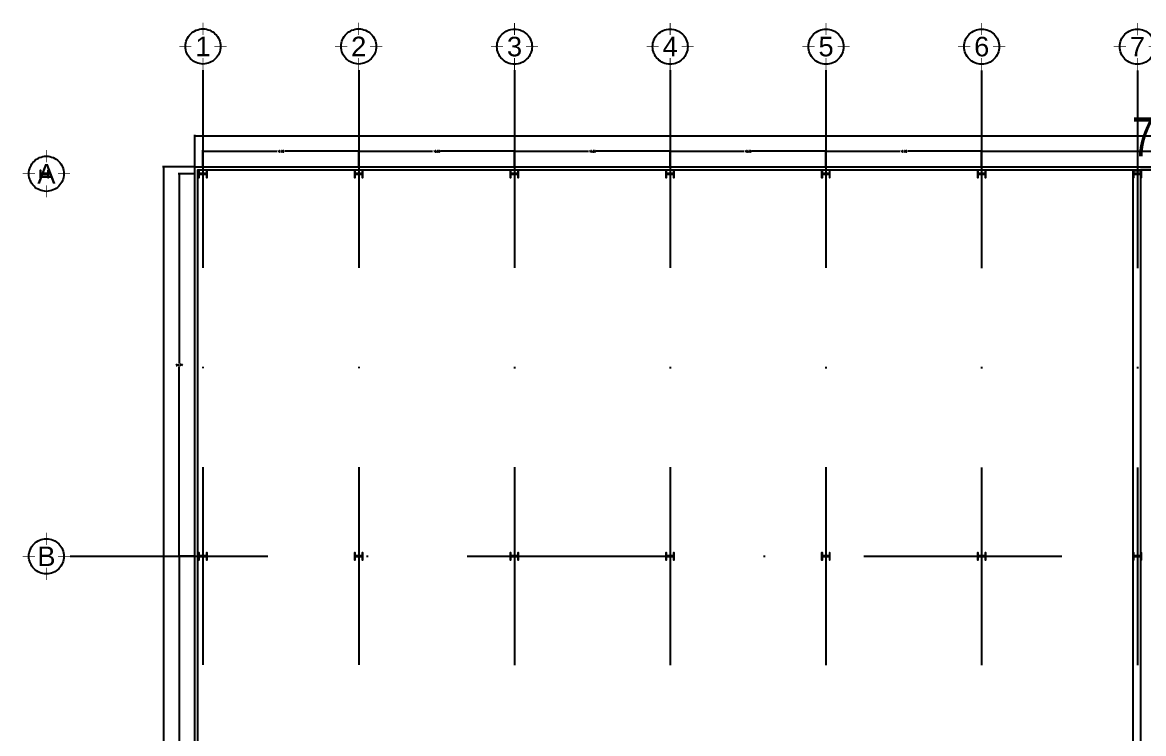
# Model space of a CAD drawing. Header units: millimetres. Extents: x -3 to 3438, y -2371 to 140.
# Drawn here: x 1078.1 to 1150.1, y 82 to 127.7 of the extents above; entities that cross this region are included whole.
import ezdxf
from ezdxf.enums import TextEntityAlignment as Align

# ---------------------------------------------------------------- set-up
doc = ezdxf.new("R2010")
doc.units = ezdxf.units.MM
doc.linetypes.add('DASHDOT', pattern=[25.4, 12.7, -6.35, 0, -6.35])
doc.layers.get('0').update_dxf_attribs({"color": 3})
for name, color, linetype in [('1- 2', 223, 'Continuous'), ('1- muro de carga', 5, 'Continuous'), ('dim-75', 2, 'Continuous'), ('ejes', 140, 'DASHDOT'), ('MARCO', 254, 'Continuous')]:
    doc.layers.add(name, color=color, linetype=linetype)
doc.styles.add('75', font='romans.shx', dxfattribs={"height": 0.112})
doc.styles.add('ALA', font='arial.ttf')
doc.styles.get("Standard").update_dxf_attribs({"font": 'arial.ttf'})
doc.styles.add('TEXTO GENERAL', font='swissc.ttf', dxfattribs={"width": 0.9, "height": 1})
doc.styles.add('TEXTOS', font='romans.shx')
doc.dimstyles.new('DIM-75P', dxfattribs={"dimtxt": 0.3, "dimasz": 0.3, "dimexe": 0.0675, "dimexo": 0.0468, "dimgap": 0.0375, "dimtad": 0, "dimtih": 1, "dimtoh": 1, "dimzin": 0, "dimdsep": 46, "dimtxsty": 'TEXTOS', "dimcen": 0.3, "dimclrd": 1, "dimclre": 1, "dimclrt": 2, "dimadec": 0, "dimazin": 0, "dimtfac": 1, "dimtmove": 1, "dimatfit": 3, "dimldrblk": 'flecha', "dimfxl": 0.045, "dimtolj": 1, "dimtzin": 0, "dimlwd": -1, "dimlwe": -1, "dimarcsym": 0})

# ---------------------------------------------------------------- blocks, each defined once
blk = doc.blocks.new('ejeh')
at = {"layer": 'ejes', "const_width": 0.02}
for points in [[(0, 1.348), (0, 1)], [(-0.326, 0.674), (-0.674, 0.674)], [(0.326, 0.674), (0.674, 0.674)], [(0, 0), (0, 0.348)]]:
    blk.add_lwpolyline(points, dxfattribs=at)
blk.add_lwpolyline([(0, 0.174, -2.414214), (0.5, 0.674, 1)], format="xyb", dxfattribs=at)
at = {"layer": 'ejes'}
blk.add_circle((0, 0.674), 0.5, dxfattribs=at)
blk.add_attdef('X', text='', height=0.556, dxfattribs=at).set_placement((0, 0.674), align=Align.MIDDLE_CENTER)
blk = doc.blocks.new('flecha')
at = {"ltscale": 6}
for points in [[(-0.02, 0.03), (-0.11, 0.13), (-0.12, 0.05), (-0.12, 0.21)], [(-0.02, -0.03), (-0.11, -0.13), (-0.12, -0.05), (-0.12, -0.21)]]:
    blk.add_hatch(color=256, dxfattribs=at).paths.add_polyline_path(points)
for p, q in [((0.01, -0.02), (-0.14, 0.24)), ((0.01, 0.02), (-0.14, -0.24)), ((-0.13, 0.24), (-0.13, 0.03)), ((-0.13, 0.03), (-0.1, 0.12)), ((0, 0), (-0.1, 0.12)), ((0, 0), (-0.1, -0.12)), ((-0.13, -0.02), (-0.13, -0.24)), ((-0.13, -0.02), (-0.1, -0.12))]:
    blk.add_line(p, q, dxfattribs=at)
for points in [[(-0.02, 0.03), (-0.11, 0.13), (-0.12, 0.05), (-0.12, 0.21)], [(-0.02, -0.03), (-0.11, -0.13), (-0.12, -0.05), (-0.12, -0.21)]]:
    blk.add_lwpolyline(points, close=True, dxfattribs=at)
blk = doc.blocks.new('*D148')
at = {"layer": 'Defpoints', "color": 0, "transparency": 16777216}
for p in [(1099.672, 119.429), (1089.664, 118.429), (1099.672, 118.429)]:
    blk.add_point(p, dxfattribs=at)
at = {"layer": 'dim-75', "color": 1, "transparency": 16777216}
for p, q in [((1089.664, 118.475), (1089.664, 119.496)), ((1089.728, 119.429), (1094.414, 119.429)), ((1099.608, 119.429), (1094.921, 119.429)), ((1099.672, 118.475), (1099.672, 119.496))]:
    blk.add_line(p, q, dxfattribs=at)
at = {"layer": 'dim-75', "color": 1, "transparency": 16777216, "xscale": 0.06375, "yscale": 0.06375, "zscale": 0.06375, "rotation": 180}
blk.add_blockref('flecha', (1089.664, 119.429), dxfattribs=at)
at = {"layer": 'dim-75', "color": 1, "transparency": 16777216, "xscale": 0.06375, "yscale": 0.06375, "zscale": 0.06375}
blk.add_blockref('flecha', (1099.672, 119.429), dxfattribs=at)
at = {"layer": 'dim-75', "transparency": 16777216, "insert": (1094.668, 119.429), "char_height": 0.112, "attachment_point": 5, "style": '75'}
blk.add_mtext('\\A1;10.00', dxfattribs=at)
blk = doc.blocks.new('*D166')
at = {"layer": 'Defpoints', "color": 0, "transparency": 16777216}
for p in [(1109.68, 119.429), (1099.672, 118.429), (1109.68, 118.429)]:
    blk.add_point(p, dxfattribs=at)
at = {"layer": 'dim-75', "color": 1, "transparency": 16777216}
for p, q in [((1099.672, 118.475), (1099.672, 119.496)), ((1099.736, 119.429), (1104.422, 119.429)), ((1109.616, 119.429), (1104.929, 119.429)), ((1109.68, 118.475), (1109.68, 119.496))]:
    blk.add_line(p, q, dxfattribs=at)
at = {"layer": 'dim-75', "color": 1, "transparency": 16777216, "xscale": 0.06375, "yscale": 0.06375, "zscale": 0.06375, "rotation": 180}
blk.add_blockref('flecha', (1099.672, 119.429), dxfattribs=at)
at = {"layer": 'dim-75', "color": 1, "transparency": 16777216, "xscale": 0.06375, "yscale": 0.06375, "zscale": 0.06375}
blk.add_blockref('flecha', (1109.68, 119.429), dxfattribs=at)
at = {"layer": 'dim-75', "transparency": 16777216, "insert": (1104.676, 119.429), "char_height": 0.112, "attachment_point": 5, "style": '75'}
blk.add_mtext('\\A1;10.00', dxfattribs=at)
blk = doc.blocks.new('*D167')
at = {"layer": 'Defpoints', "color": 0, "transparency": 16777216}
for p in [(1119.68, 119.429), (1109.68, 118.429), (1119.68, 118.429)]:
    blk.add_point(p, dxfattribs=at)
at = {"layer": 'dim-75', "color": 1, "transparency": 16777216}
for p, q in [((1109.68, 118.475), (1109.68, 119.496)), ((1109.743, 119.429), (1114.426, 119.429)), ((1119.616, 119.429), (1114.933, 119.429)), ((1119.68, 118.475), (1119.68, 119.496))]:
    blk.add_line(p, q, dxfattribs=at)
at = {"layer": 'dim-75', "color": 1, "transparency": 16777216, "xscale": 0.06375, "yscale": 0.06375, "zscale": 0.06375, "rotation": 180}
blk.add_blockref('flecha', (1109.68, 119.429), dxfattribs=at)
at = {"layer": 'dim-75', "color": 1, "transparency": 16777216, "xscale": 0.06375, "yscale": 0.06375, "zscale": 0.06375}
blk.add_blockref('flecha', (1119.68, 119.429), dxfattribs=at)
at = {"layer": 'dim-75', "transparency": 16777216, "insert": (1114.68, 119.429), "char_height": 0.112, "attachment_point": 5, "style": '75'}
blk.add_mtext('\\A1;10.00', dxfattribs=at)
blk = doc.blocks.new('*D168')
at = {"layer": 'Defpoints', "color": 0, "transparency": 16777216}
for p in [(1129.688, 119.429), (1119.68, 118.429), (1129.688, 118.429)]:
    blk.add_point(p, dxfattribs=at)
at = {"layer": 'dim-75', "color": 1, "transparency": 16777216}
for p, q in [((1119.68, 118.475), (1119.68, 119.496)), ((1119.743, 119.429), (1124.43, 119.429)), ((1129.624, 119.429), (1124.937, 119.429)), ((1129.688, 118.475), (1129.688, 119.496))]:
    blk.add_line(p, q, dxfattribs=at)
at = {"layer": 'dim-75', "color": 1, "transparency": 16777216, "xscale": 0.06375, "yscale": 0.06375, "zscale": 0.06375, "rotation": 180}
blk.add_blockref('flecha', (1119.68, 119.429), dxfattribs=at)
at = {"layer": 'dim-75', "color": 1, "transparency": 16777216, "xscale": 0.06375, "yscale": 0.06375, "zscale": 0.06375}
blk.add_blockref('flecha', (1129.688, 119.429), dxfattribs=at)
at = {"layer": 'dim-75', "transparency": 16777216, "insert": (1124.684, 119.429), "char_height": 0.112, "attachment_point": 5, "style": '75'}
blk.add_mtext('\\A1;10.00', dxfattribs=at)
blk = doc.blocks.new('*D169')
at = {"layer": 'Defpoints', "color": 0, "transparency": 16777216}
for p in [(1139.688, 119.429), (1129.688, 118.429), (1139.688, 118.429)]:
    blk.add_point(p, dxfattribs=at)
at = {"layer": 'dim-75', "color": 1, "transparency": 16777216}
for p, q in [((1129.688, 118.475), (1129.688, 119.496)), ((1129.751, 119.429), (1134.434, 119.429)), ((1139.624, 119.429), (1134.941, 119.429)), ((1139.688, 118.475), (1139.688, 119.496))]:
    blk.add_line(p, q, dxfattribs=at)
at = {"layer": 'dim-75', "color": 1, "transparency": 16777216, "xscale": 0.06375, "yscale": 0.06375, "zscale": 0.06375, "rotation": 180}
blk.add_blockref('flecha', (1129.688, 119.429), dxfattribs=at)
at = {"layer": 'dim-75', "color": 1, "transparency": 16777216, "xscale": 0.06375, "yscale": 0.06375, "zscale": 0.06375}
blk.add_blockref('flecha', (1139.688, 119.429), dxfattribs=at)
at = {"layer": 'dim-75', "transparency": 16777216, "insert": (1134.688, 119.429), "char_height": 0.112, "attachment_point": 5, "style": '75'}
blk.add_mtext('\\A1;10.00', dxfattribs=at)
blk = doc.blocks.new('*D170')
at = {"layer": 'Defpoints', "color": 0, "transparency": 16777216}
for p in [(1165.686, 119.429), (1139.688, 118.429), (1165.686, 118.429)]:
    blk.add_point(p, dxfattribs=at)
at = {"layer": 'dim-75', "color": 1, "transparency": 16777216}
for p, q in [((1139.688, 118.475), (1139.688, 119.496)), ((1139.751, 119.429), (1152.433, 119.429)), ((1165.622, 119.429), (1152.94, 119.429)), ((1165.686, 118.475), (1165.686, 119.496))]:
    blk.add_line(p, q, dxfattribs=at)
at = {"layer": 'dim-75', "color": 1, "transparency": 16777216, "xscale": 0.06375, "yscale": 0.06375, "zscale": 0.06375, "rotation": 180}
blk.add_blockref('flecha', (1139.688, 119.429), dxfattribs=at)
at = {"layer": 'dim-75', "color": 1, "transparency": 16777216, "xscale": 0.06375, "yscale": 0.06375, "zscale": 0.06375}
blk.add_blockref('flecha', (1165.686, 119.429), dxfattribs=at)
at = {"layer": 'dim-75', "transparency": 16777216, "insert": (1152.687, 119.429), "char_height": 0.112, "attachment_point": 5, "style": '75'}
blk.add_mtext('\\A1;10.00', dxfattribs=at)
blk = doc.blocks.new('*D179')
at = {"layer": 'Defpoints', "color": 0, "transparency": 16777216}
for p in [(1089.141, 120.429), (1089.141, 118.429), (1230.223, 118.429)]:
    blk.add_point(p, dxfattribs=at)
at = {"layer": 'dim-75', "color": 1, "transparency": 16777216}
for p, q in [((1089.141, 118.475), (1089.141, 120.496)), ((1089.205, 120.429), (1159.375, 120.429)), ((1230.159, 120.429), (1159.989, 120.429)), ((1230.223, 118.475), (1230.223, 120.496))]:
    blk.add_line(p, q, dxfattribs=at)
at = {"layer": 'dim-75', "color": 1, "transparency": 16777216, "xscale": 0.06375, "yscale": 0.06375, "zscale": 0.06375, "rotation": 180}
blk.add_blockref('flecha', (1089.141, 120.429), dxfattribs=at)
at = {"layer": 'dim-75', "color": 1, "transparency": 16777216, "xscale": 0.06375, "yscale": 0.06375, "zscale": 0.06375}
blk.add_blockref('flecha', (1230.223, 120.429), dxfattribs=at)
at = {"layer": 'dim-75', "transparency": 16777216, "insert": (1159.682, 120.429), "char_height": 0.112, "attachment_point": 5, "style": '75'}
blk.add_mtext('\\A1;141.08', dxfattribs=at)
blk = doc.blocks.new('*D180')
at = {"layer": 'Defpoints', "color": 0, "transparency": 16777216}
for p in [(1089.141, 118.429), (1087.141, 38.429), (1089.141, 38.429)]:
    blk.add_point(p, dxfattribs=at)
at = {"layer": 'dim-75', "color": 1, "transparency": 16777216}
for p, q in [((1089.094, 118.429), (1087.073, 118.429)), ((1087.141, 118.365), (1087.141, 78.522)), ((1087.141, 38.492), (1087.141, 78.335)), ((1089.094, 38.429), (1087.073, 38.429))]:
    blk.add_line(p, q, dxfattribs=at)
at = {"layer": 'dim-75', "color": 1, "transparency": 16777216, "xscale": 0.06375, "yscale": 0.06375, "zscale": 0.06375}
for p, rotation in [((1087.141, 118.429), 90), ((1087.141, 38.429), 270)]:
    blk.add_blockref('flecha', p, dxfattribs=dict(at, rotation=rotation))
at = {"layer": 'dim-75', "transparency": 16777216, "insert": (1087.141, 78.429), "char_height": 0.112, "attachment_point": 5, "style": '75'}
blk.add_mtext('\\A1;80.00', dxfattribs=at)
blk = doc.blocks.new('*D182')
at = {"layer": 'Defpoints', "color": 0, "transparency": 16777216}
for p in [(1088.141, 93.421), (1089.141, 93.421), (1089.141, 63.413)]:
    blk.add_point(p, dxfattribs=at)
at = {"layer": 'dim-75', "color": 1, "transparency": 16777216}
for p, q in [((1089.094, 93.421), (1088.073, 93.421)), ((1088.141, 93.357), (1088.141, 78.51)), ((1088.141, 63.476), (1088.141, 78.323)), ((1089.094, 63.413), (1088.073, 63.413))]:
    blk.add_line(p, q, dxfattribs=at)
at = {"layer": 'dim-75', "color": 1, "transparency": 16777216, "xscale": 0.06375, "yscale": 0.06375, "zscale": 0.06375}
for p, rotation in [((1088.141, 93.421), 90), ((1088.141, 63.413), 270)]:
    blk.add_blockref('flecha', p, dxfattribs=dict(at, rotation=rotation))
at = {"layer": 'dim-75', "transparency": 16777216, "insert": (1088.141, 78.417), "char_height": 0.112, "attachment_point": 5, "style": '75'}
blk.add_mtext('\\A1;30.01', dxfattribs=at)
blk = doc.blocks.new('*D183')
at = {"layer": 'Defpoints', "color": 0, "transparency": 16777216}
for p in [(1088.141, 117.986), (1089.141, 117.986), (1089.141, 93.421)]:
    blk.add_point(p, dxfattribs=at)
at = {"layer": 'dim-75', "color": 1, "transparency": 16777216}
for p, q in [((1089.094, 117.986), (1088.073, 117.986)), ((1088.141, 117.922), (1088.141, 105.797)), ((1088.141, 93.484), (1088.141, 105.61)), ((1089.094, 93.421), (1088.073, 93.421))]:
    blk.add_line(p, q, dxfattribs=at)
at = {"layer": 'dim-75', "color": 1, "transparency": 16777216, "xscale": 0.06375, "yscale": 0.06375, "zscale": 0.06375}
for p, rotation in [((1088.141, 117.986), 90), ((1088.141, 93.421), 270)]:
    blk.add_blockref('flecha', p, dxfattribs=dict(at, rotation=rotation))
at = {"layer": 'dim-75', "transparency": 16777216, "insert": (1088.141, 105.703), "char_height": 0.112, "attachment_point": 5, "style": '75'}
blk.add_mtext('\\A1;24.57', dxfattribs=at)
blk = doc.blocks.new('malla1x1')
at = {"color": 1, "linetype": 'Continuous', "ltscale": 0.01}
blk.add_lwpolyline([(80.173, 79.605), (0, 79.605), (0, 0), (101.556, 0)], close=True, dxfattribs=at)
blk = doc.blocks.new('planta conjunto')
blk.add_lwpolyline([(60.277, 79.803), (60.75, 79.803), (60.75, 0), (60.277, 0)], close=True)
blk.add_lwpolyline([(60.277, 79.803), (60.75, 79.803), (60.75, 0), (60.277, 0)], close=True)
at = {"layer": '1- 2', "lineweight": 25}
for points in [[(-9.435, 79.581), (-9.885, 79.581), (-9.885, 79.779), (-9.933, 79.779), (-9.933, 79.329), (-9.885, 79.329), (-9.885, 79.534), (-9.435, 79.534), (-9.435, 79.329), (-9.396, 79.329), (-9.396, 79.779), (-9.435, 79.779), (-9.435, 79.581)], [(0.743, 79.581), (0.292, 79.581), (0.292, 79.779), (0.245, 79.779), (0.245, 79.329), (0.292, 79.329), (0.292, 79.534), (0.743, 79.534), (0.743, 79.329), (0.79, 79.329), (0.79, 79.779), (0.743, 79.779), (0.743, 79.581)], [(10.75, 79.581), (10.3, 79.581), (10.3, 79.779), (10.253, 79.779), (10.253, 79.329), (10.3, 79.329), (10.3, 79.534), (10.75, 79.534), (10.75, 79.329), (10.79, 79.329), (10.79, 79.779), (10.75, 79.779), (10.75, 79.581)], [(20.75, 79.581), (20.3, 79.581), (20.3, 79.779), (20.261, 79.779), (20.261, 79.329), (20.3, 79.329), (20.3, 79.534), (20.75, 79.534), (20.75, 79.329), (20.798, 79.329), (20.798, 79.779), (20.75, 79.779), (20.75, 79.581)], [(30.758, 79.581), (30.308, 79.581), (30.308, 79.779), (30.261, 79.779), (30.261, 79.329), (30.308, 79.329), (30.308, 79.534), (30.758, 79.534), (30.758, 79.329), (30.806, 79.329), (30.806, 79.779), (30.758, 79.779), (30.758, 79.581)], [(40.766, 79.581), (40.316, 79.581), (40.316, 79.779), (40.269, 79.779), (40.269, 79.329), (40.316, 79.329), (40.316, 79.534), (40.766, 79.534), (40.766, 79.329), (40.806, 79.329), (40.806, 79.779), (40.766, 79.779), (40.766, 79.581)], [(50.766, 79.581), (50.316, 79.581), (50.316, 79.779), (50.277, 79.779), (50.277, 79.329), (50.316, 79.329), (50.316, 79.534), (50.766, 79.534), (50.766, 79.329), (50.814, 79.329), (50.814, 79.779), (50.766, 79.779), (50.766, 79.581)], [(60.774, 79.581), (60.324, 79.581), (60.324, 79.779), (60.277, 79.779), (60.277, 79.329), (60.324, 79.329), (60.324, 79.534), (60.774, 79.534), (60.774, 79.329), (60.822, 79.329), (60.822, 79.779), (60.774, 79.779), (60.774, 79.581)], [(0.743, 55.02), (0.292, 55.02), (0.292, 55.217), (0.245, 55.217), (0.245, 54.767), (0.292, 54.767), (0.292, 54.972), (0.743, 54.972), (0.743, 54.767), (0.79, 54.767), (0.79, 55.217), (0.743, 55.217), (0.743, 55.02)], [(0.743, 55.02), (0.292, 55.02), (0.292, 55.217), (0.245, 55.217), (0.245, 54.767), (0.292, 54.767), (0.292, 54.972), (0.743, 54.972), (0.743, 54.767), (0.79, 54.767), (0.79, 55.217), (0.743, 55.217), (0.743, 55.02)], [(10.75, 55.02), (10.3, 55.02), (10.3, 55.217), (10.253, 55.217), (10.253, 54.767), (10.3, 54.767), (10.3, 54.972), (10.75, 54.972), (10.75, 54.767), (10.79, 54.767), (10.79, 55.217), (10.75, 55.217), (10.75, 55.02)], [(10.75, 55.02), (10.3, 55.02), (10.3, 55.217), (10.253, 55.217), (10.253, 54.767), (10.3, 54.767), (10.3, 54.972), (10.75, 54.972), (10.75, 54.767), (10.79, 54.767), (10.79, 55.217), (10.75, 55.217), (10.75, 55.02)], [(20.75, 55.02), (20.3, 55.02), (20.3, 55.217), (20.261, 55.217), (20.261, 54.767), (20.3, 54.767), (20.3, 54.972), (20.75, 54.972), (20.75, 54.767), (20.798, 54.767), (20.798, 55.217), (20.75, 55.217), (20.75, 55.02)], [(20.75, 55.02), (20.3, 55.02), (20.3, 55.217), (20.261, 55.217), (20.261, 54.767), (20.3, 54.767), (20.3, 54.972), (20.75, 54.972), (20.75, 54.767), (20.798, 54.767), (20.798, 55.217), (20.75, 55.217), (20.75, 55.02)], [(30.758, 55.02), (30.308, 55.02), (30.308, 55.217), (30.261, 55.217), (30.261, 54.767), (30.308, 54.767), (30.308, 54.972), (30.758, 54.972), (30.758, 54.767), (30.806, 54.767), (30.806, 55.217), (30.758, 55.217), (30.758, 55.02)], [(30.758, 55.02), (30.308, 55.02), (30.308, 55.217), (30.261, 55.217), (30.261, 54.767), (30.308, 54.767), (30.308, 54.972), (30.758, 54.972), (30.758, 54.767), (30.806, 54.767), (30.806, 55.217), (30.758, 55.217), (30.758, 55.02)], [(40.766, 55.02), (40.316, 55.02), (40.316, 55.217), (40.269, 55.217), (40.269, 54.767), (40.316, 54.767), (40.316, 54.972), (40.766, 54.972), (40.766, 54.767), (40.806, 54.767), (40.806, 55.217), (40.766, 55.217), (40.766, 55.02)], [(40.766, 55.02), (40.316, 55.02), (40.316, 55.217), (40.269, 55.217), (40.269, 54.767), (40.316, 54.767), (40.316, 54.972), (40.766, 54.972), (40.766, 54.767), (40.806, 54.767), (40.806, 55.217), (40.766, 55.217), (40.766, 55.02)], [(50.766, 55.02), (50.316, 55.02), (50.316, 55.217), (50.277, 55.217), (50.277, 54.767), (50.316, 54.767), (50.316, 54.972), (50.766, 54.972), (50.766, 54.767), (50.814, 54.767), (50.814, 55.217), (50.766, 55.217), (50.766, 55.02)], [(50.766, 55.02), (50.316, 55.02), (50.316, 55.217), (50.277, 55.217), (50.277, 54.767), (50.316, 54.767), (50.316, 54.972), (50.766, 54.972), (50.766, 54.767), (50.814, 54.767), (50.814, 55.217), (50.766, 55.217), (50.766, 55.02)], [(60.774, 55.02), (60.324, 55.02), (60.324, 55.217), (60.277, 55.217), (60.277, 54.767), (60.324, 54.767), (60.324, 54.972), (60.774, 54.972), (60.774, 54.767), (60.822, 54.767), (60.822, 55.217), (60.774, 55.217), (60.774, 55.02)], [(60.774, 55.02), (60.324, 55.02), (60.324, 55.217), (60.277, 55.217), (60.277, 54.767), (60.324, 54.767), (60.324, 54.972), (60.774, 54.972), (60.774, 54.767), (60.822, 54.767), (60.822, 55.217), (60.774, 55.217), (60.774, 55.02)]]:
    blk.add_lwpolyline(points, dxfattribs=at)
at = {"layer": '1- muro de carga', "lineweight": 25}
blk.add_lwpolyline([(0, 0), (0, 80), (141.082, 80), (162.567, 0)], close=True, dxfattribs=at)
blk.add_lwpolyline([(6.09, 0.197), (0.197, 0.197), (0.197, 79.803), (140.923, 79.803), (162.306, 0.197), (7.291, 0.197)], dxfattribs=at)
at = {"layer": 'ejes'}
for p, q in [((0.523, 86.216), (0.523, 0.474)), ((10.531, 86.216), (10.531, 0.474)), ((20.539, 86.208), (20.539, 0.474)), ((30.539, 86.208), (30.539, 0.474)), ((40.547, 86.208), (40.547, 0.474)), ((50.547, 86.2), (50.547, 0.474)), ((60.555, 86.2), (60.555, 0.474)), ((-8.01, 54.992), (162.449, 54.992))]:
    blk.add_line(p, q, dxfattribs=at)
blk.add_blockref('malla1x1', (60.75, 0.197))
at = {"layer": 'MARCO'}
ref = blk.add_blockref('ejeh', (0.523, 86.216), dxfattribs=dict(at, xscale=2.254873559710263, yscale=2.254873559710263, zscale=2.254873559710263))
ref.add_attrib('X', '1', dxfattribs={"layer": 'ejes', "height": 1.254, "style": 'ALA'}).set_placement((0.523, 87.736), align=Align.MIDDLE_CENTER)
ref = blk.add_blockref('ejeh', (10.531, 86.216), dxfattribs=dict(at, xscale=2.254873559710263, yscale=2.254873559710263, zscale=2.254873559710263))
ref.add_attrib('X', '2', dxfattribs={"layer": 'ejes', "height": 1.254, "style": 'ALA'}).set_placement((10.531, 87.736), align=Align.MIDDLE_CENTER)
ref = blk.add_blockref('ejeh', (20.539, 86.208), dxfattribs=dict(at, xscale=2.254873559710263, yscale=2.254873559710263, zscale=2.254873559710263))
ref.add_attrib('X', '3', dxfattribs={"layer": 'ejes', "height": 1.254, "style": 'ALA'}).set_placement((20.539, 87.728), align=Align.MIDDLE_CENTER)
ref = blk.add_blockref('ejeh', (30.539, 86.208), dxfattribs=dict(at, xscale=2.254873559710263, yscale=2.254873559710263, zscale=2.254873559710263))
ref.add_attrib('X', '4', dxfattribs={"layer": 'ejes', "height": 1.254, "style": 'ALA'}).set_placement((30.539, 87.728), align=Align.MIDDLE_CENTER)
ref = blk.add_blockref('ejeh', (40.554, 86.208), dxfattribs=dict(at, xscale=2.254873559710263, yscale=2.254873559710263, zscale=2.254873559710263))
ref.add_attrib('X', '5', dxfattribs={"layer": 'ejes', "height": 1.254, "style": 'ALA'}).set_placement((40.554, 87.728), align=Align.MIDDLE_CENTER)
ref = blk.add_blockref('ejeh', (50.554, 86.208), dxfattribs=dict(at, xscale=2.254873559710263, yscale=2.254873559710263, zscale=2.254873559710263))
ref.add_attrib('X', '6', dxfattribs={"layer": 'ejes', "height": 1.254, "style": 'ALA'}).set_placement((50.554, 87.728), align=Align.MIDDLE_CENTER)
ref = blk.add_blockref('ejeh', (60.554, 86.2), dxfattribs=dict(at, xscale=2.254873559710263, yscale=2.254873559710263, zscale=2.254873559710263))
ref.add_attrib('X', '7', dxfattribs={"layer": 'ejes', "height": 1.254, "style": 'ALA'}).set_placement((60.554, 87.72), align=Align.MIDDLE_CENTER)
ref = blk.add_blockref('ejeh', (-9.53, 78.037), dxfattribs=dict(at, xscale=2.254873559710263, yscale=2.254873559710263, zscale=2.254873559710263))
ref.add_attrib('X', 'A', dxfattribs={"layer": 'ejes', "height": 1.254, "style": 'ALA'}).set_placement((-9.53, 79.557), align=Align.MIDDLE_CENTER)
ref = blk.add_blockref('ejeh', (-9.53, 53.471), dxfattribs=dict(at, xscale=2.254873559710263, yscale=2.254873559710263, zscale=2.254873559710263))
ref.add_attrib('X', 'B', dxfattribs={"layer": 'ejes', "height": 1.254, "style": 'ALA'}).set_placement((-9.53, 54.991), align=Align.MIDDLE_CENTER)
at = {"layer": 'dim-75'}
for base, p1, p2, picture, middle in [((0, 82), (141.082, 80), (0, 80), '*D179', (70.541, 82)), ((30.539, 81), (20.539, 80), (30.539, 80), '*D167', (25.539, 81)), ((50.547, 81), (40.547, 80), (50.547, 80), '*D169', (45.547, 81))]:
    dim = blk.add_linear_dim(base=base, p1=p1, p2=p2, dimstyle='DIM-75P', dxfattribs=at)
    dim.commit()
    dim.dimension.update_dxf_attribs({"geometry": picture, "text_midpoint": middle, "insert": (-1089.141, -38.429)})
for base, p1, p2, picture, middle in [((10.531, 81), (0.523, 80), (10.531, 80), '*D148', (5.527, 81)), ((20.539, 81), (10.531, 80), (20.539, 80), '*D166', (15.535, 81)), ((40.547, 81), (30.539, 80), (40.547, 80), '*D168', (35.543, 81)), ((76.545, 81), (50.547, 80), (76.545, 80), '*D170', (63.546, 81))]:
    dim = blk.add_linear_dim(base=base, p1=p1, p2=p2, text='10.00', dimstyle='DIM-75P', dxfattribs=at)
    dim.commit()
    dim.dimension.update_dxf_attribs({"geometry": picture, "text_midpoint": middle, "insert": (-1089.141, -38.429)})
for base, p1, p2, picture, middle in [((-2, 0), (0, 80), (0, 0), '*D180', (-2, 40)), ((-1, 79.558), (0, 54.992), (0, 79.558), '*D183', (-1, 67.275)), ((-1, 54.992), (0, 24.984), (0, 54.992), '*D182', (-1, 39.988))]:
    dim = blk.add_linear_dim(base=base, p1=p1, p2=p2, angle=90, dimstyle='DIM-75P', dxfattribs=at)
    dim.commit()
    dim.dimension.update_dxf_attribs({"geometry": picture, "text_midpoint": middle, "insert": (-1089.141, -38.429)})

msp = doc.modelspace()

# ---------------------------------------------------------------- linework, layer by layer
msp.add_lwpolyline([(1149.417, 118.207), (1149.891, 118.207), (1149.891, 38.265), (1149.417, 38.265)], close=True)
at = {"layer": '1- muro de carga', "lineweight": 25}
msp.add_lwpolyline([(1089.141, 38.429), (1089.141, 118.429), (1230.223, 118.429), (1251.708, 38.429)], close=True, dxfattribs=at)
msp.add_lwpolyline([(1095.231, 38.626), (1089.338, 38.626), (1089.338, 118.231), (1230.064, 118.231), (1251.447, 38.626), (1096.432, 38.626)], dxfattribs=at)

# ---------------------------------------------------------------- block references
msp.add_blockref('planta conjunto', (1089.141, 38.429))

# ---------------------------------------------------------------- texts
at = {"insert": (1149.338, 121.609), "char_height": 2.5, "attachment_point": 1, "style": 'TEXTO GENERAL'}
msp.add_mtext_dynamic_manual_height_columns('7', width=5.00894, gutter_width=12.5, heights=[0], dxfattribs=at)

doc.saveas('drawing.dxf')
